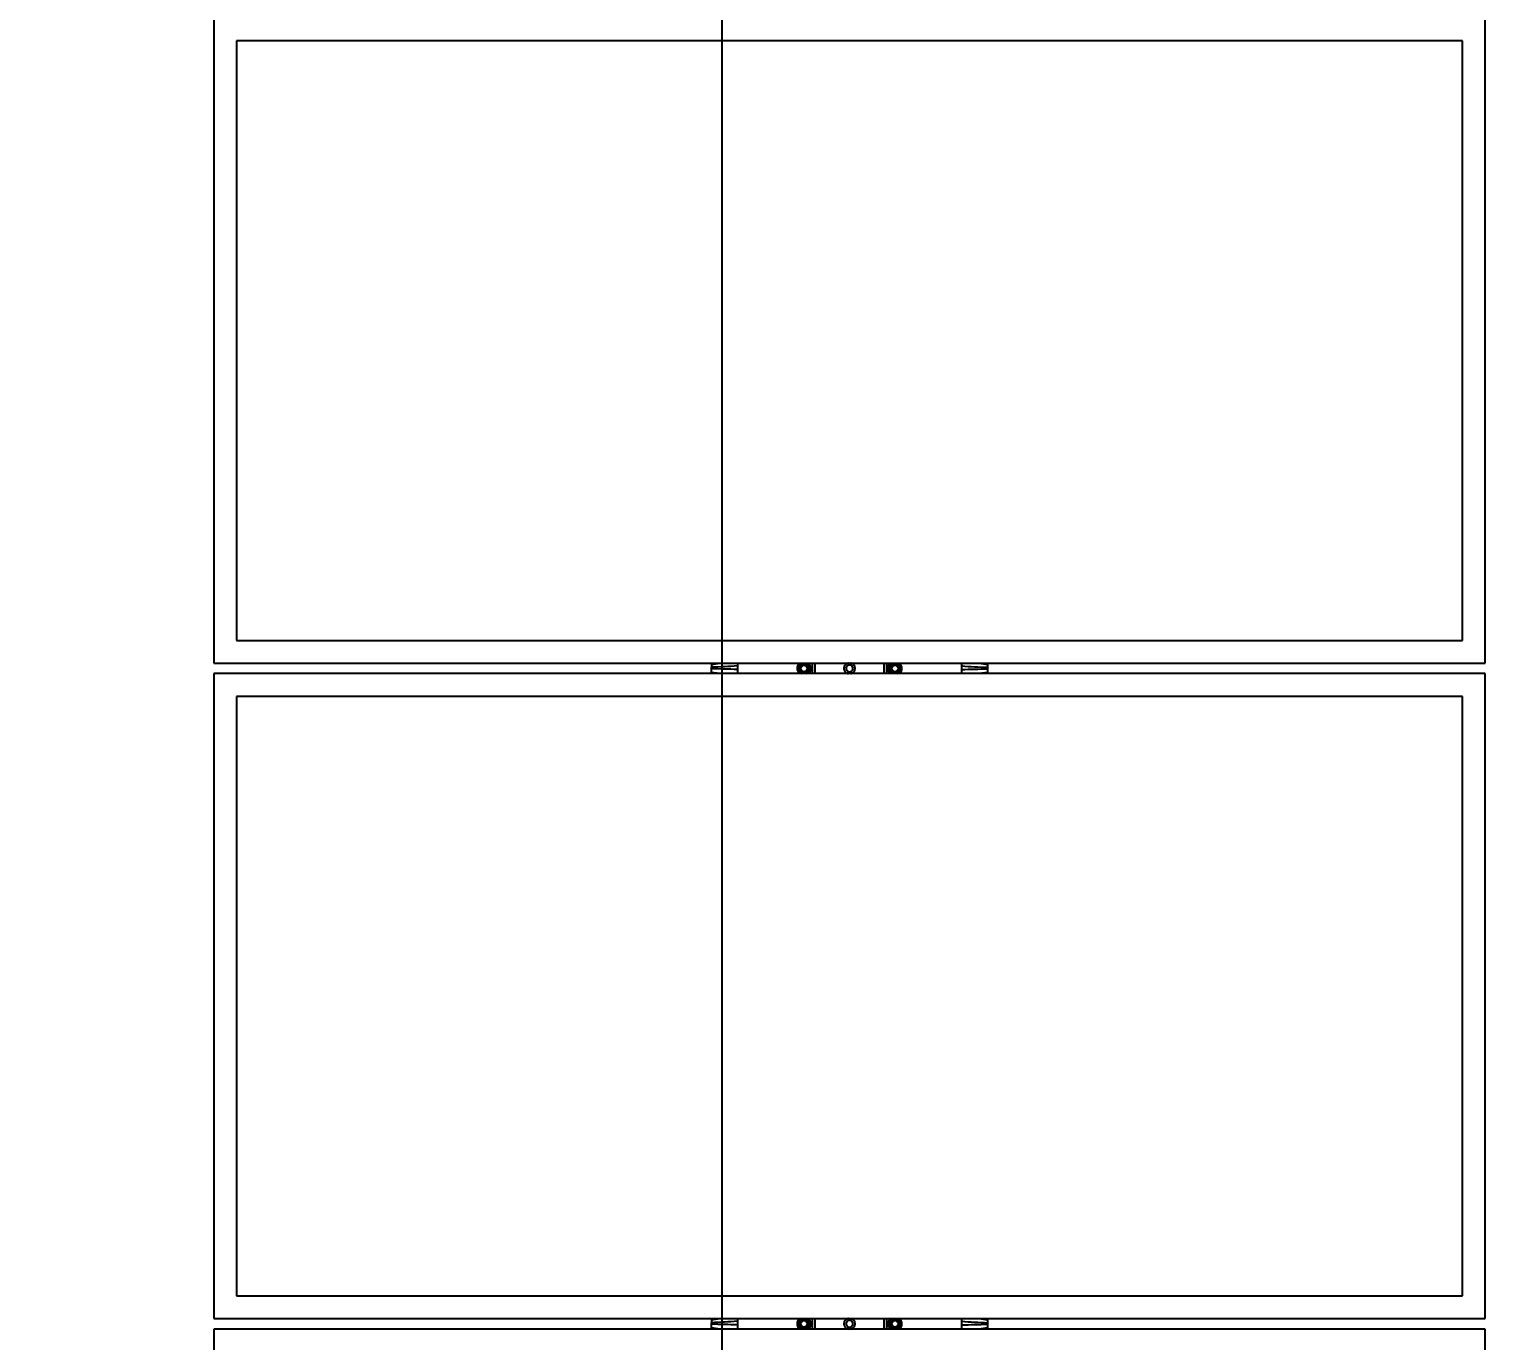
# Model space of a CAD drawing. Header units: feet. Extents: x -21 to 5170, y -254 to 1413.
# Drawn here: x 438.5 to 542.7, y -57.3 to 34.9 of the extents above; entities that cross this region are included whole.
import ezdxf
from ezdxf import colors
from ezdxf.entities.mleader import LeaderData, LeaderLine
from ezdxf.math import Vec2, Vec3

# ---------------------------------------------------------------- set-up
doc = ezdxf.new("R2010")
doc.units = ezdxf.units.FT
doc.header["$MEASUREMENT"] = 0
doc.layers.add('E-ARRY-TABL', color=9, linetype='Continuous')
doc.layers.add('G-NPLT', color=67, linetype='Continuous', plot=False)
doc.styles.add('NEI-A', font='arial.ttf')

msp = doc.modelspace()

# ---------------------------------------------------------------- linework, layer by layer
at = {"layer": 'E-ARRY-TABL'}
for p, q in [((451.43656, 35.73958), (451.43656, -9.67121)), ((540.97639, -9.67121), (540.97639, 35.73958)), ((453.03876, 34.13738), (453.03876, -8.06902)), ((539.37419, 34.13738), (453.03876, 34.13738)), ((539.37419, -8.06902), (539.37419, 34.13738)), ((453.03876, -8.06902), (539.37419, -8.06902)), ((451.43656, -9.67121), (540.97639, -9.67121)), ((451.43656, -10.40365), (451.43656, -55.81444)), ((540.97639, -10.40365), (451.43656, -10.40365)), ((486.47886, -9.75084), (487.06491, -9.67121)), ((487.06564, -10.40365), (486.47886, -10.32402)), ((492.66805, -9.67919), (492.67681, -9.67121)), ((493.04274, -9.67121), (493.17131, -9.74583)), ((493.18062, -9.67121), (493.20658, -9.68505)), ((493.33612, -10.39567), (493.32736, -10.40365)), ((499.07921, -9.67699), (499.08559, -9.67121)), ((499.23234, -10.40365), (499.20405, -10.38845)), ((499.37038, -10.40489), (499.23972, -10.32791)), ((499.74253, -10.39787), (499.73614, -10.40365)), ((505.93409, -10.32402), (505.34731, -10.40365)), ((505.34805, -9.67121), (505.93409, -9.75084)), ((540.97639, -55.81444), (540.97639, -10.40365)), ((539.37419, -12.00584), (453.03876, -12.00584)), ((453.03876, -12.00584), (453.03876, -54.21224)), ((539.37419, -54.21224), (539.37419, -12.00584)), ((453.03876, -54.21224), (539.37419, -54.21224)), ((451.43656, -55.81444), (540.97639, -55.81444)), ((486.47886, -55.89406), (487.06491, -55.81444)), ((492.66805, -55.82241), (492.67681, -55.81444)), ((493.04274, -55.81444), (493.17131, -55.88905)), ((493.18062, -55.81444), (493.20658, -55.82827)), ((499.07921, -55.82021), (499.08559, -55.81444)), ((505.34805, -55.81444), (505.93409, -55.89406)), ((451.43656, -56.54687), (451.43656, -101.95766)), ((540.97639, -56.54687), (451.43656, -56.54687)), ((487.06564, -56.54687), (486.47886, -56.46724)), ((493.33612, -56.53889), (493.32736, -56.54687)), ((499.23234, -56.54687), (499.20405, -56.53167)), ((499.36827, -56.54687), (499.23972, -56.47113)), ((499.74253, -56.5411), (499.73614, -56.54687)), ((505.93409, -56.46724), (505.34731, -56.54687)), ((540.97639, -101.95766), (540.97639, -56.54687))]:
    msp.add_line(p, q, dxfattribs=at)
for centre, radius in [((493.00209, -10.03743), 0.33715), ((493.00209, -10.03743), 0.24051), ((493.00209, -10.03743), 0.22889), ((499.41087, -10.03743), 0.33715), ((499.41087, -10.03743), 0.24051), ((499.41087, -10.03743), 0.22889), ((493.00209, -56.18065), 0.33715), ((493.00209, -56.18065), 0.24051), ((493.00209, -56.18065), 0.22889), ((499.41087, -56.18065), 0.33715), ((499.41087, -56.18065), 0.24051), ((499.41087, -56.18065), 0.22889)]:
    msp.add_circle(centre, radius, dxfattribs=at)
for centre, radius, start, end in [((493.00209, -10.03743), 0.48981, 132.9975613, 228.3883683), ((493.00209, -10.03743), 0.40742, 115.9892336, 244.0107664), ((493.00209, -10.03743), 0.40742, 295.9892336, 59.8725613), ((493.00209, -10.03743), 0.48981, 312.9975613, 48.3883881), ((499.41087, -10.03743), 0.48981, 132.6184959, 228.3883683), ((499.41087, -10.03743), 0.40742, 115.9892336, 239.4934959), ((499.41087, -10.03743), 0.40742, 295.9892336, 64.0107664), ((499.41087, -10.03743), 0.48981, 312.6184959, 48.3883881), ((493.00209, -56.18065), 0.48981, 132.9975613, 228.3883683), ((493.00209, -56.18065), 0.40742, 115.9892336, 244.0107664), ((493.00209, -56.18065), 0.40742, 295.9892336, 59.8725613), ((493.00209, -56.18065), 0.48981, 312.9975613, 48.3883881), ((499.41087, -56.18065), 0.48981, 132.6184959, 228.3883683), ((499.41087, -56.18065), 0.40742, 115.9892336, 239.4934959), ((499.41087, -56.18065), 0.40742, 295.9892336, 64.0107664), ((499.41087, -56.18065), 0.48981, 312.6184959, 48.3883881)]:
    msp.add_arc(centre, radius, start, end, dxfattribs=at)
for points, knots in [([(486.47886, -9.67121), (486.47886, -9.67968), (486.47886, -9.72136), (486.47886, -9.73777), (486.47886, -9.75084)], [0, 0, 0, 0, 0.203251759, 1, 1, 1, 1]), ([(486.47886, -9.75084), (486.47886, -9.76577), (486.47886, -9.79394), (486.47886, -9.82592), (486.47886, -9.85216), (486.47886, -9.89561), (486.47886, -9.93452), (486.47886, -9.95685), (486.47886, -9.9592)], [0, 0, 0, 0, 0.336781761, 0.635414469, 0.762435252, 0.874639399, 0.986817621, 1, 1, 1, 1]), ([(488.31681, -9.8619), (488.01073, -9.88227), (487.39861, -9.92302), (486.78543, -9.94714), (486.47886, -9.9592)], [0, 0, 0, 0, 0.500050032, 1, 1, 1, 1]), ([(486.47886, -10.06723), (486.47886, -10.064), (486.47886, -10.05945), (486.47886, -10.05223), (486.47886, -10.04776), (486.47886, -10.04414), (486.47886, -10.04269), (486.47886, -10.0398), (486.47886, -10.03503), (486.47886, -10.02838), (486.47886, -10.01981), (486.47886, -10.00624), (486.47886, -9.98572), (486.47886, -9.9689), (486.47886, -9.9592)], [0, 0, 0, 0, 0.088792677, 0.125266565, 0.198196576, 0.211434953, 0.224673296, 0.237911626, 0.290864967, 0.355531486, 0.42020743, 0.526263413, 0.726625991, 1, 1, 1, 1]), ([(488.31659, -10.11587), (488.01043, -10.10513), (487.39814, -10.08366), (486.78527, -10.07271), (486.47886, -10.06723)], [0, 0, 0, 0, 0.500036901, 1, 1, 1, 1]), ([(486.47886, -10.32402), (486.47886, -10.31897), (486.47886, -10.28947), (486.47886, -10.26297), (486.47886, -10.21728), (486.47886, -10.17535), (486.47886, -10.12413), (486.47886, -10.08637), (486.47886, -10.06723)], [0, 0, 0, 0, 0.104408076, 0.610092505, 0.713229006, 0.816381409, 0.906958044, 1, 1, 1, 1]), ([(486.47886, -10.32402), (486.47886, -10.33774), (486.47886, -10.35428), (486.47886, -10.39645), (486.47886, -10.40365)], [0, 0, 0, 0, 0.829245833, 1, 1, 1, 1]), ([(488.31659, -10.11587), (488.3167, -10.14441), (488.31693, -10.20581), (488.31664, -10.29166), (488.31589, -10.36211), (488.31504, -10.39122), (488.31468, -10.40365)], [0, 0, 0, 0, 0.237682332, 0.511297981, 0.791460281, 1, 1, 1, 1]), ([(488.31469, -9.67121), (488.31504, -9.68371), (488.31584, -9.712), (488.31661, -9.77725), (488.31674, -9.8338), (488.31681, -9.8619)], [0, 0, 0, 0, 0.284877006, 0.644722971, 1, 1, 1, 1]), ([(488.31681, -9.8619), (488.31673, -9.90121), (488.31664, -9.94821), (488.31635, -10.00359), (488.3163, -10.0285), (488.31629, -10.04957), (488.31636, -10.06484), (488.31636, -10.07581), (488.31645, -10.09182), (488.31654, -10.10678), (488.31659, -10.11587)], [0, 0, 0, 0, 0.473900563, 0.566584192, 0.646097342, 0.765289978, 0.812851893, 0.824688911, 0.893504587, 1, 1, 1, 1]), ([(492.66451, -10.23133), (492.66458, -10.19972), (492.66472, -10.13591), (492.66487, -10.06996), (492.66494, -10.03668)], [0, 0, 0, 0, 0.495457963, 1, 1, 1, 1]), ([(492.83286, -10.32903), (492.78871, -10.30341), (492.7317, -10.27033), (492.67687, -10.2385), (492.66451, -10.23133)], [0, 0, 0, 0, 0.774619327, 1, 1, 1, 1]), ([(492.66494, -10.03668), (492.66495, -10.03206), (492.6651, -9.96633), (492.66524, -9.90192), (492.66537, -9.84203)], [0, 0, 0, 0, 0.070220322, 1, 1, 1, 1]), ([(492.66537, -9.84203), (492.69278, -9.82628), (492.74811, -9.7945), (492.80531, -9.76165), (492.83416, -9.74508)], [0, 0, 0, 0, 0.495457963, 1, 1, 1, 1]), ([(492.96144, -10.40365), (492.93258, -10.3869), (492.89021, -10.36231), (492.84673, -10.33708), (492.83286, -10.32903)], [0, 0, 0, 0, 0.681174188, 1, 1, 1, 1]), ([(492.83416, -9.74508), (492.83817, -9.74278), (492.88158, -9.71784), (492.92413, -9.6934), (492.96276, -9.67121)], [0, 0, 0, 0, 0.09219659, 1, 1, 1, 1]), ([(493.17001, -10.32978), (493.16601, -10.33208), (493.12259, -10.35702), (493.08004, -10.38146), (493.04142, -10.40365)], [0, 0, 0, 0, 0.09219659, 1, 1, 1, 1]), ([(493.3388, -10.23283), (493.31139, -10.24858), (493.25606, -10.28036), (493.19887, -10.31321), (493.17001, -10.32978)], [0, 0, 0, 0, 0.495457963, 1, 1, 1, 1]), ([(493.17131, -9.74583), (493.18516, -9.75387), (493.24214, -9.78693), (493.29765, -9.81915), (493.33967, -9.84353)], [0, 0, 0, 0, 0.243165711, 1, 1, 1, 1]), ([(493.33923, -10.03818), (493.33922, -10.04279), (493.33908, -10.10853), (493.33893, -10.17294), (493.3388, -10.23283)], [0, 0, 0, 0, 0.070220322, 1, 1, 1, 1]), ([(493.33967, -9.84353), (493.3396, -9.87514), (493.33945, -9.93894), (493.33931, -10.0049), (493.33923, -10.03818)], [0, 0, 0, 0, 0.495457963, 1, 1, 1, 1]), ([(493.56953, -9.67121), (493.56975, -9.69977), (493.5716, -9.9439), (493.57027, -10.18805), (493.5691, -10.40365)], [0, 0, 0, 0, 0.116959652, 1, 1, 1, 1]), ([(493.7978, -10.40365), (493.79862, -10.18758), (493.79954, -9.94343), (493.79807, -9.6993), (493.7979, -9.67121)], [0, 0, 0, 0, 0.88496735, 1, 1, 1, 1]), ([(496.13535, -9.67121), (496.11578, -9.67346), (496.05271, -9.68068), (495.95766, -9.73606), (495.86635, -9.82942), (495.81334, -9.94936), (495.80502, -10.07868), (495.84196, -10.20317), (495.91979, -10.3074), (496.01958, -10.37991), (496.09556, -10.39647), (496.12849, -10.40365)], [0, 0, 0, 0, 0.055467135, 0.178740105, 0.301068238, 0.422074784, 0.541486052, 0.660550552, 0.781493861, 0.905315943, 1, 1, 1, 1]), ([(496.4382, -9.9852), (496.44155, -10.01166), (496.44724, -10.05646), (496.42984, -10.12678), (496.3944, -10.1901), (496.33358, -10.24336), (496.25877, -10.27374), (496.17772, -10.2778), (496.09973, -10.25472), (496.03404, -10.20728), (495.98781, -10.14113), (495.96582, -10.0633), (495.97073, -9.98231), (495.99184, -9.93225), (496.02041, -9.8874), (496.05667, -9.84732), (496.12746, -9.80869), (496.20735, -9.79536), (496.28758, -9.80927), (496.35801, -9.849), (496.41306, -9.90916), (496.42984, -9.9599), (496.4382, -9.9852)], [0, 0, 0, 0, 0.05318276, 0.090051856, 0.143930989, 0.197508132, 0.250693831, 0.303997406, 0.357752004, 0.411588514, 0.465007081, 0.518157859, 0.571608056, 0.625348022, 0.625461196, 0.679189914, 0.732471661, 0.785668797, 0.839276455, 0.893156273, 0.946740624, 1, 1, 1, 1]), ([(496.60016, -10.08015), (496.60085, -10.03775), (496.60224, -9.95265), (496.54818, -9.83277), (496.45881, -9.73847), (496.36256, -9.68144), (496.29774, -9.6737), (496.27686, -9.67121)], [0, 0, 0, 0, 0.218328363, 0.43818827, 0.662256444, 0.89122321, 1, 1, 1, 1]), ([(496.29863, -10.40365), (496.33846, -10.39125), (496.42004, -10.36588), (496.51859, -10.28037), (496.58087, -10.1801), (496.59461, -10.10893), (496.60016, -10.08015)], [0, 0, 0, 0, 0.263744587, 0.540159175, 0.814036973, 1, 1, 1, 1]), ([(498.61501, -9.67121), (498.61433, -9.89053), (498.61358, -10.13468), (498.61485, -10.37881), (498.61498, -10.40365)], [0, 0, 0, 0, 0.898277382, 1, 1, 1, 1]), ([(498.84341, -10.40365), (498.84321, -10.37831), (498.84133, -10.13418), (498.84267, -9.89003), (498.84387, -9.67121)], [0, 0, 0, 0, 0.10376783, 1, 1, 1, 1]), ([(499.07201, -10.22909), (499.07229, -10.19748), (499.07286, -10.13368), (499.07344, -10.06773), (499.07373, -10.03445)], [0, 0, 0, 0, 0.495457963, 1, 1, 1, 1]), ([(499.23972, -10.32791), (499.22592, -10.31977), (499.16917, -10.28634), (499.11387, -10.25375), (499.07201, -10.22909)], [0, 0, 0, 0, 0.243165711, 1, 1, 1, 1]), ([(499.07373, -10.03445), (499.07377, -10.02983), (499.07435, -9.9641), (499.07492, -9.89969), (499.07545, -9.8398)], [0, 0, 0, 0, 0.070220322, 1, 1, 1, 1]), ([(499.07545, -9.8398), (499.10297, -9.82424), (499.15851, -9.79283), (499.21592, -9.76036), (499.24488, -9.74397)], [0, 0, 0, 0, 0.495457963, 1, 1, 1, 1]), ([(499.24488, -9.74397), (499.2489, -9.7417), (499.29233, -9.71713), (499.33489, -9.69306), (499.37352, -9.67121)], [0, 0, 0, 0, 0.092516545, 1, 1, 1, 1]), ([(499.57685, -10.33089), (499.57284, -10.33316), (499.5294, -10.35773), (499.48684, -10.3818), (499.44822, -10.40365)], [0, 0, 0, 0, 0.092516545, 1, 1, 1, 1]), ([(499.45347, -9.67121), (499.48237, -9.68824), (499.52473, -9.7132), (499.56821, -9.73882), (499.58202, -9.74695)], [0, 0, 0, 0, 0.682346465, 1, 1, 1, 1]), ([(499.74628, -10.23505), (499.71877, -10.25062), (499.66323, -10.28203), (499.60582, -10.3145), (499.57685, -10.33089)], [0, 0, 0, 0, 0.495457963, 1, 1, 1, 1]), ([(499.58202, -9.74695), (499.626, -9.77287), (499.68279, -9.80633), (499.73741, -9.83851), (499.74972, -9.84576)], [0, 0, 0, 0, 0.774619327, 1, 1, 1, 1]), ([(499.748, -10.04041), (499.74796, -10.04503), (499.74738, -10.11075), (499.74681, -10.17517), (499.74628, -10.23505)], [0, 0, 0, 0, 0.070220322, 1, 1, 1, 1]), ([(499.74972, -9.84576), (499.74944, -9.87738), (499.74888, -9.94118), (499.7483, -10.00713), (499.748, -10.04041)], [0, 0, 0, 0, 0.495457963, 1, 1, 1, 1]), ([(504.09636, -10.11587), (504.09624, -10.1489), (504.09599, -10.22002), (504.09649, -10.31449), (504.09733, -10.37851), (504.09814, -10.39863), (504.09834, -10.40365)], [0, 0, 0, 0, 0.272878633, 0.587618909, 0.897093641, 1, 1, 1, 1]), ([(504.09835, -9.67121), (504.09815, -9.67624), (504.09735, -9.6964), (504.09645, -9.75965), (504.09625, -9.82762), (504.09614, -9.8619)], [0, 0, 0, 0, 0.141530855, 0.567144679, 1, 1, 1, 1]), ([(504.09614, -9.8619), (504.09622, -9.90121), (504.09632, -9.94821), (504.0966, -10.00359), (504.09665, -10.0285), (504.09666, -10.04957), (504.0966, -10.06484), (504.09659, -10.07581), (504.09651, -10.09182), (504.09642, -10.10678), (504.09636, -10.11587)], [0, 0, 0, 0, 0.473900563, 0.566584192, 0.646097342, 0.765289978, 0.812851893, 0.824688911, 0.893504587, 1, 1, 1, 1]), ([(504.09614, -9.8619), (504.40223, -9.88227), (505.01434, -9.92302), (505.62753, -9.94714), (505.93409, -9.9592)], [0, 0, 0, 0, 0.500050032, 1, 1, 1, 1]), ([(504.09636, -10.11587), (504.40253, -10.10513), (505.01481, -10.08366), (505.62768, -10.07271), (505.93409, -10.06723)], [0, 0, 0, 0, 0.500036901, 1, 1, 1, 1]), ([(505.93409, -9.75084), (505.93409, -9.73712), (505.93409, -9.72058), (505.93409, -9.67841), (505.93409, -9.67121)], [0, 0, 0, 0, 0.829245833, 1, 1, 1, 1]), ([(505.93409, -9.75084), (505.93409, -9.76591), (505.93409, -9.79572), (505.93409, -9.82472), (505.93409, -9.85931), (505.93409, -9.90535), (505.93409, -9.94201), (505.93409, -9.9592)], [0, 0, 0, 0, 0.332265312, 0.657491515, 0.788304514, 0.900705037, 1, 1, 1, 1]), ([(505.93409, -9.9592), (505.93409, -9.97251), (505.93409, -9.99099), (505.93409, -10.01132), (505.93409, -10.01931), (505.93409, -10.02729), (505.93409, -10.0346), (505.93409, -10.04125), (505.93409, -10.04291), (505.93409, -10.04524), (505.93409, -10.04823), (505.93409, -10.05354), (505.93409, -10.05989), (505.93409, -10.06488), (505.93409, -10.06723)], [0, 0, 0, 0, 0.378460386, 0.525059812, 0.561520365, 0.597982148, 0.743875857, 0.762193155, 0.780422606, 0.789537342, 0.825996993, 0.862456604, 0.935401836, 1, 1, 1, 1]), ([(505.93409, -10.06723), (505.93409, -10.08593), (505.93409, -10.12585), (505.93409, -10.1788), (505.93409, -10.22225), (505.93409, -10.2492), (505.93409, -10.28094), (505.93409, -10.30927), (505.93409, -10.32402)], [0, 0, 0, 0, 0.090987099, 0.194222261, 0.297480686, 0.412851507, 0.694273649, 1, 1, 1, 1]), ([(505.93409, -10.40365), (505.93409, -10.39517), (505.93409, -10.3535), (505.93409, -10.33709), (505.93409, -10.32402)], [0, 0, 0, 0, 0.203251759, 1, 1, 1, 1]), ([(486.47886, -55.81444), (486.47886, -55.82291), (486.47886, -55.86459), (486.47886, -55.88099), (486.47886, -55.89406)], [0, 0, 0, 0, 0.203251759, 1, 1, 1, 1]), ([(486.47886, -55.89406), (486.47886, -55.90899), (486.47886, -55.93716), (486.47886, -55.96915), (486.47886, -55.99538), (486.47886, -56.03883), (486.47886, -56.07774), (486.47886, -56.10007), (486.47886, -56.10242)], [0, 0, 0, 0, 0.336781761, 0.635414469, 0.762435252, 0.874639399, 0.986817621, 1, 1, 1, 1]), ([(488.31681, -56.00512), (488.01073, -56.02549), (487.39861, -56.06624), (486.78543, -56.09036), (486.47886, -56.10242)], [0, 0, 0, 0, 0.500050032, 1, 1, 1, 1]), ([(486.47886, -56.21045), (486.47886, -56.20723), (486.47886, -56.20268), (486.47886, -56.19545), (486.47886, -56.19098), (486.47886, -56.18736), (486.47886, -56.18591), (486.47886, -56.18302), (486.47886, -56.17825), (486.47886, -56.17161), (486.47886, -56.16303), (486.47886, -56.14946), (486.47886, -56.12895), (486.47886, -56.11213), (486.47886, -56.10242)], [0, 0, 0, 0, 0.088792677, 0.125266565, 0.198196576, 0.211434953, 0.224673296, 0.237911626, 0.290864967, 0.355531486, 0.42020743, 0.526263413, 0.726625991, 1, 1, 1, 1]), ([(488.31659, -56.25909), (488.01043, -56.24835), (487.39814, -56.22689), (486.78527, -56.21593), (486.47886, -56.21045)], [0, 0, 0, 0, 0.500036901, 1, 1, 1, 1]), ([(486.47886, -56.46724), (486.47886, -56.46219), (486.47886, -56.43269), (486.47886, -56.40619), (486.47886, -56.3605), (486.47886, -56.31858), (486.47886, -56.26735), (486.47886, -56.22959), (486.47886, -56.21045)], [0, 0, 0, 0, 0.104408076, 0.610092505, 0.713229006, 0.816381409, 0.906958044, 1, 1, 1, 1]), ([(488.31659, -56.25909), (488.3167, -56.28763), (488.31693, -56.34903), (488.31664, -56.43488), (488.31589, -56.50534), (488.31504, -56.53445), (488.31468, -56.54687)], [0, 0, 0, 0, 0.237682332, 0.511297981, 0.791460281, 1, 1, 1, 1]), ([(488.31469, -55.81444), (488.31504, -55.82694), (488.31584, -55.85523), (488.31661, -55.92047), (488.31674, -55.97702), (488.31681, -56.00512)], [0, 0, 0, 0, 0.284877006, 0.644722971, 1, 1, 1, 1]), ([(488.31681, -56.00512), (488.31673, -56.04443), (488.31664, -56.09143), (488.31635, -56.14681), (488.3163, -56.17172), (488.31629, -56.19279), (488.31636, -56.20806), (488.31636, -56.21903), (488.31645, -56.23505), (488.31654, -56.25), (488.31659, -56.25909)], [0, 0, 0, 0, 0.473900563, 0.566584192, 0.646097342, 0.765289978, 0.812851893, 0.824688911, 0.893504587, 1, 1, 1, 1]), ([(492.66451, -56.37455), (492.66458, -56.34294), (492.66472, -56.27914), (492.66487, -56.21318), (492.66494, -56.1799)], [0, 0, 0, 0, 0.495457963, 1, 1, 1, 1]), ([(492.66494, -56.1799), (492.66495, -56.17529), (492.6651, -56.10956), (492.66524, -56.04514), (492.66537, -55.98525)], [0, 0, 0, 0, 0.070220322, 1, 1, 1, 1]), ([(492.66537, -55.98525), (492.69278, -55.96951), (492.74811, -55.93773), (492.80531, -55.90487), (492.83416, -55.8883)], [0, 0, 0, 0, 0.495457963, 1, 1, 1, 1]), ([(492.83416, -55.8883), (492.83817, -55.886), (492.88158, -55.86106), (492.92413, -55.83662), (492.96276, -55.81444)], [0, 0, 0, 0, 0.09219659, 1, 1, 1, 1]), ([(493.17131, -55.88905), (493.18516, -55.89709), (493.24214, -55.93015), (493.29765, -55.96237), (493.33967, -55.98675)], [0, 0, 0, 0, 0.243165711, 1, 1, 1, 1]), ([(493.33923, -56.1814), (493.33922, -56.18602), (493.33908, -56.25175), (493.33893, -56.31616), (493.3388, -56.37605)], [0, 0, 0, 0, 0.070220322, 1, 1, 1, 1]), ([(493.33967, -55.98675), (493.3396, -56.01836), (493.33945, -56.08217), (493.33931, -56.14812), (493.33923, -56.1814)], [0, 0, 0, 0, 0.495457963, 1, 1, 1, 1]), ([(493.56953, -55.81444), (493.56975, -55.84299), (493.5716, -56.08712), (493.57027, -56.33127), (493.5691, -56.54687)], [0, 0, 0, 0, 0.116959652, 1, 1, 1, 1]), ([(493.7978, -56.54687), (493.79862, -56.3308), (493.79954, -56.08665), (493.79807, -55.84252), (493.7979, -55.81444)], [0, 0, 0, 0, 0.88496735, 1, 1, 1, 1]), ([(496.13535, -55.81444), (496.11578, -55.81668), (496.05271, -55.8239), (495.95766, -55.87928), (495.86635, -55.97264), (495.81334, -56.09258), (495.80502, -56.22191), (495.84196, -56.34639), (495.91979, -56.45062), (496.01958, -56.52313), (496.09556, -56.53969), (496.12849, -56.54687)], [0, 0, 0, 0, 0.055467135, 0.178740105, 0.301068238, 0.422074784, 0.541486052, 0.660550552, 0.781493861, 0.905315943, 1, 1, 1, 1]), ([(496.4382, -56.12842), (496.44155, -56.15488), (496.44724, -56.19969), (496.42984, -56.27001), (496.3944, -56.33333), (496.33358, -56.38659), (496.25877, -56.41697), (496.17772, -56.42103), (496.09973, -56.39794), (496.03404, -56.3505), (495.98781, -56.28436), (495.96582, -56.20653), (495.97073, -56.12553), (495.99184, -56.07547), (496.02041, -56.03062), (496.05667, -55.99054), (496.12746, -55.95191), (496.20735, -55.93858), (496.28758, -55.95249), (496.35801, -55.99222), (496.41306, -56.05238), (496.42984, -56.10313), (496.4382, -56.12842)], [0, 0, 0, 0, 0.05318276, 0.090051856, 0.143930989, 0.197508132, 0.250693831, 0.303997406, 0.357752004, 0.411588514, 0.465007081, 0.518157859, 0.571608056, 0.625348022, 0.625461196, 0.679189914, 0.732471661, 0.785668797, 0.839276455, 0.893156273, 0.946740624, 1, 1, 1, 1]), ([(496.60016, -56.22337), (496.60085, -56.18097), (496.60224, -56.09588), (496.54818, -55.97599), (496.45881, -55.88169), (496.36256, -55.82466), (496.29774, -55.81693), (496.27686, -55.81444)], [0, 0, 0, 0, 0.218328363, 0.43818827, 0.662256444, 0.89122321, 1, 1, 1, 1]), ([(496.29863, -56.54687), (496.33846, -56.53448), (496.42004, -56.5091), (496.51859, -56.42359), (496.58087, -56.32332), (496.59461, -56.25215), (496.60016, -56.22337)], [0, 0, 0, 0, 0.263744587, 0.540159175, 0.814036973, 1, 1, 1, 1]), ([(498.61501, -55.81444), (498.61433, -56.03375), (498.61358, -56.2779), (498.61485, -56.52203), (498.61498, -56.54687)], [0, 0, 0, 0, 0.898277382, 1, 1, 1, 1]), ([(498.84341, -56.54687), (498.84321, -56.52154), (498.84133, -56.27741), (498.84267, -56.03325), (498.84387, -55.81444)], [0, 0, 0, 0, 0.10376783, 1, 1, 1, 1]), ([(499.07201, -56.37232), (499.07229, -56.34071), (499.07286, -56.2769), (499.07344, -56.21095), (499.07373, -56.17767)], [0, 0, 0, 0, 0.495457963, 1, 1, 1, 1]), ([(499.07373, -56.17767), (499.07377, -56.17306), (499.07435, -56.10733), (499.07492, -56.04292), (499.07545, -55.98303)], [0, 0, 0, 0, 0.070220322, 1, 1, 1, 1]), ([(499.07545, -55.98303), (499.10297, -55.96746), (499.15851, -55.93605), (499.21592, -55.90358), (499.24488, -55.8872)], [0, 0, 0, 0, 0.495457963, 1, 1, 1, 1]), ([(499.24488, -55.8872), (499.2489, -55.88492), (499.29233, -55.86036), (499.33489, -55.83628), (499.37352, -55.81444)], [0, 0, 0, 0, 0.092516545, 1, 1, 1, 1]), ([(499.45347, -55.81444), (499.48237, -55.83147), (499.52473, -55.85643), (499.56821, -55.88204), (499.58202, -55.89018)], [0, 0, 0, 0, 0.682346465, 1, 1, 1, 1]), ([(499.58202, -55.89018), (499.626, -55.91609), (499.68279, -55.94955), (499.73741, -55.98173), (499.74972, -55.98899)], [0, 0, 0, 0, 0.774619327, 1, 1, 1, 1]), ([(499.748, -56.18363), (499.74796, -56.18825), (499.74738, -56.25398), (499.74681, -56.31839), (499.74628, -56.37828)], [0, 0, 0, 0, 0.070220322, 1, 1, 1, 1]), ([(499.74972, -55.98899), (499.74944, -56.0206), (499.74888, -56.0844), (499.7483, -56.15036), (499.748, -56.18363)], [0, 0, 0, 0, 0.495457963, 1, 1, 1, 1]), ([(504.09636, -56.25909), (504.09624, -56.29212), (504.09599, -56.36325), (504.09649, -56.45771), (504.09733, -56.52173), (504.09814, -56.54185), (504.09834, -56.54687)], [0, 0, 0, 0, 0.272878633, 0.587618909, 0.897093641, 1, 1, 1, 1]), ([(504.09835, -55.81444), (504.09815, -55.81947), (504.09735, -55.83962), (504.09645, -55.90288), (504.09625, -55.97085), (504.09614, -56.00512)], [0, 0, 0, 0, 0.141530855, 0.567144679, 1, 1, 1, 1]), ([(504.09614, -56.00512), (504.09622, -56.04443), (504.09632, -56.09143), (504.0966, -56.14681), (504.09665, -56.17172), (504.09666, -56.19279), (504.0966, -56.20806), (504.09659, -56.21903), (504.09651, -56.23505), (504.09642, -56.25), (504.09636, -56.25909)], [0, 0, 0, 0, 0.473900563, 0.566584192, 0.646097342, 0.765289978, 0.812851893, 0.824688911, 0.893504587, 1, 1, 1, 1]), ([(504.09614, -56.00512), (504.40223, -56.02549), (505.01434, -56.06624), (505.62753, -56.09036), (505.93409, -56.10242)], [0, 0, 0, 0, 0.500050032, 1, 1, 1, 1]), ([(504.09636, -56.25909), (504.40253, -56.24835), (505.01481, -56.22689), (505.62768, -56.21593), (505.93409, -56.21045)], [0, 0, 0, 0, 0.500036901, 1, 1, 1, 1]), ([(505.93409, -55.89406), (505.93409, -55.88034), (505.93409, -55.8638), (505.93409, -55.82164), (505.93409, -55.81444)], [0, 0, 0, 0, 0.829245833, 1, 1, 1, 1]), ([(505.93409, -55.89406), (505.93409, -55.90913), (505.93409, -55.93895), (505.93409, -55.96794), (505.93409, -56.00253), (505.93409, -56.04858), (505.93409, -56.08523), (505.93409, -56.10242)], [0, 0, 0, 0, 0.332265312, 0.657491515, 0.788304514, 0.900705037, 1, 1, 1, 1]), ([(505.93409, -56.10242), (505.93409, -56.11574), (505.93409, -56.13421), (505.93409, -56.15454), (505.93409, -56.16253), (505.93409, -56.17051), (505.93409, -56.17782), (505.93409, -56.18447), (505.93409, -56.18614), (505.93409, -56.18846), (505.93409, -56.19145), (505.93409, -56.19677), (505.93409, -56.20311), (505.93409, -56.20811), (505.93409, -56.21045)], [0, 0, 0, 0, 0.378460386, 0.525059812, 0.561520365, 0.597982148, 0.743875857, 0.762193155, 0.780422606, 0.789537342, 0.825996993, 0.862456604, 0.935401836, 1, 1, 1, 1]), ([(505.93409, -56.21045), (505.93409, -56.22916), (505.93409, -56.26908), (505.93409, -56.32202), (505.93409, -56.36547), (505.93409, -56.39243), (505.93409, -56.42416), (505.93409, -56.45249), (505.93409, -56.46724)], [0, 0, 0, 0, 0.090987099, 0.194222261, 0.297480686, 0.412851507, 0.694273649, 1, 1, 1, 1]), ([(486.47886, -56.46724), (486.47886, -56.48096), (486.47886, -56.49751), (486.47886, -56.53967), (486.47886, -56.54687)], [0, 0, 0, 0, 0.829245833, 1, 1, 1, 1]), ([(492.83286, -56.47226), (492.78871, -56.44663), (492.7317, -56.41355), (492.67687, -56.38173), (492.66451, -56.37455)], [0, 0, 0, 0, 0.774619327, 1, 1, 1, 1]), ([(492.96144, -56.54687), (492.93258, -56.53012), (492.89021, -56.50553), (492.84673, -56.4803), (492.83286, -56.47226)], [0, 0, 0, 0, 0.681174188, 1, 1, 1, 1]), ([(493.17001, -56.473), (493.16601, -56.4753), (493.12259, -56.50024), (493.08004, -56.52468), (493.04142, -56.54687)], [0, 0, 0, 0, 0.09219659, 1, 1, 1, 1]), ([(493.3388, -56.37605), (493.31139, -56.3918), (493.25606, -56.42358), (493.19887, -56.45643), (493.17001, -56.473)], [0, 0, 0, 0, 0.495457963, 1, 1, 1, 1]), ([(499.23972, -56.47113), (499.22592, -56.463), (499.16917, -56.42956), (499.11387, -56.39698), (499.07201, -56.37232)], [0, 0, 0, 0, 0.243165711, 1, 1, 1, 1]), ([(499.57685, -56.47411), (499.57284, -56.47638), (499.5294, -56.50095), (499.48684, -56.52502), (499.44822, -56.54687)], [0, 0, 0, 0, 0.092516545, 1, 1, 1, 1]), ([(499.74628, -56.37828), (499.71877, -56.39384), (499.66323, -56.42525), (499.60582, -56.45773), (499.57685, -56.47411)], [0, 0, 0, 0, 0.495457963, 1, 1, 1, 1]), ([(505.93409, -56.54687), (505.93409, -56.5384), (505.93409, -56.49672), (505.93409, -56.48031), (505.93409, -56.46724)], [0, 0, 0, 0, 0.203251759, 1, 1, 1, 1])]:
    msp.add_open_spline(points, degree=3, knots=knots, dxfattribs=at)
at = {"layer": 'G-NPLT'}
msp.add_lwpolyline([(487.24383, 315.58045), (1135.42565, 315.58045), (1135.42565, -144.6313), (487.24383, -144.6313)], close=True, dxfattribs=at)

# ---------------------------------------------------------------- next in the draw order: leaders
ml = msp.add_multileader_mtext('Standard', dxfattribs=at)
ml.set_content('\\A1;NEXTRACKER', color=256, style='NEI-A')
ml.set_leader_properties()
ml.build(insert=Vec2(0, 0))
ml.multileader.update_dxf_attribs({"dogleg_length": 0.89968, "arrow_head_size": 64.60241})
ctx = ml.context
ctx.base_point, ctx.char_height, ctx.arrow_head_size, ctx.landing_gap_size, ctx.plane_origin = Vec3(548.11818, -201.63335), 43.068273, 64.60241, 33.07065, Vec3(16248.8215, -11812.68326)
notes = []
notes.append((ctx, [(0, (0, 0, 0), (0, 0), (1, 0), 1, [])]))
ctx.mtext.insert, ctx.mtext.width, ctx.mtext.flow_direction = Vec3(581.18883, -179.73199), 410.8719117, 5
ctx.mtext.has_bg_fill, ctx.mtext.bg_color, ctx.mtext.bg_scale_factor, ctx.mtext.bg_transparency, ctx.mtext.use_window_bg_color = 1, -1073741824, 1.5, 0, 1
for ctx, leaders in notes:
    for number, flags, end, landing, length, lines in leaders:
        leader = LeaderData()
        leader.index, (leader.has_last_leader_line, leader.has_dogleg_vector, leader.attachment_direction) = number, flags
        leader.last_leader_point, leader.dogleg_vector, leader.dogleg_length = Vec3(end), Vec3(landing), length
        for number, points, colour, breaks in lines:
            line = LeaderLine()
            line.index, line.vertices, line.color, line.breaks = number, Vec3.list(points), colors.encode_raw_color(colour), breaks
            leader.lines.append(line)
        ctx.leaders.append(leader)

# ---------------------------------------------------------------- next in the draw order: leaders
ml = msp.add_multileader_mtext('Standard', dxfattribs=at)
ml.set_content('\\A1;ATI', color=256, style='NEI-A')
ml.set_leader_properties()
ml.build(insert=Vec2(0, 0))
ml.multileader.update_dxf_attribs({"dogleg_length": 0.89968, "arrow_head_size": 64.60241})
ctx = ml.context
ctx.base_point, ctx.char_height, ctx.arrow_head_size, ctx.landing_gap_size, ctx.plane_origin = Vec3(2046.95625, -210.91911), 43.068273, 64.60241, 33.07065, Vec3(17655.77939, -11807.0407)
notes = []
notes.append((ctx, [(0, (0, 0, 0), (0, 0), (1, 0), 1, [])]))
ctx.mtext.insert, ctx.mtext.width, ctx.mtext.flow_direction = Vec3(2080.0269, -189.38498), 97.1085959, 5
ctx.mtext.has_bg_fill, ctx.mtext.bg_color, ctx.mtext.bg_scale_factor, ctx.mtext.bg_transparency, ctx.mtext.use_window_bg_color = 1, -1073741824, 1.5, 0, 1
for ctx, leaders in notes:
    for number, flags, end, landing, length, lines in leaders:
        leader = LeaderData()
        leader.index, (leader.has_last_leader_line, leader.has_dogleg_vector, leader.attachment_direction) = number, flags
        leader.last_leader_point, leader.dogleg_vector, leader.dogleg_length = Vec3(end), Vec3(landing), length
        for number, points, colour, breaks in lines:
            line = LeaderLine()
            line.index, line.vertices, line.color, line.breaks = number, Vec3.list(points), colors.encode_raw_color(colour), breaks
            leader.lines.append(line)
        ctx.leaders.append(leader)

# ---------------------------------------------------------------- next in the draw order: leaders
ml = msp.add_multileader_mtext('Standard', dxfattribs=at)
ml.set_content('\\A1;GAMECHANGE', color=256, style='NEI-A')
ml.set_leader_properties()
ml.build(insert=Vec2(0, 0))
ml.multileader.update_dxf_attribs({"dogleg_length": 0.89968, "arrow_head_size": 64.60241})
ctx = ml.context
ctx.base_point, ctx.char_height, ctx.arrow_head_size, ctx.landing_gap_size, ctx.plane_origin = Vec3(3193.50933, -201.22638), 43.068273, 64.60241, 33.07065, Vec3(19000.63376, -11807.0407)
notes = []
notes.append((ctx, [(0, (0, 0, 0), (0, 0), (1, 0), 1, [])]))
ctx.mtext.insert, ctx.mtext.width, ctx.mtext.flow_direction = Vec3(3226.57997, -179.32502), 410.8719117, 5
ctx.mtext.has_bg_fill, ctx.mtext.bg_color, ctx.mtext.bg_scale_factor, ctx.mtext.bg_transparency, ctx.mtext.use_window_bg_color = 1, -1073741824, 1.5, 0, 1
for ctx, leaders in notes:
    for number, flags, end, landing, length, lines in leaders:
        leader = LeaderData()
        leader.index, (leader.has_last_leader_line, leader.has_dogleg_vector, leader.attachment_direction) = number, flags
        leader.last_leader_point, leader.dogleg_vector, leader.dogleg_length = Vec3(end), Vec3(landing), length
        for number, points, colour, breaks in lines:
            line = LeaderLine()
            line.index, line.vertices, line.color, line.breaks = number, Vec3.list(points), colors.encode_raw_color(colour), breaks
            leader.lines.append(line)
        ctx.leaders.append(leader)

# ---------------------------------------------------------------- next in the draw order: leaders
ml = msp.add_multileader_mtext('Standard', dxfattribs=at)
ml.set_content('\\A1;FTC', color=256, style='NEI-A')
ml.set_leader_properties()
ml.build(insert=Vec2(0, 0))
ml.multileader.update_dxf_attribs({"dogleg_length": 0.89968, "arrow_head_size": 64.60241})
ctx = ml.context
ctx.base_point, ctx.char_height, ctx.arrow_head_size, ctx.landing_gap_size, ctx.plane_origin = Vec3(4694.02381, -210.43336), 43.068273, 64.60241, 33.07065, Vec3(20345.48813, -11807.0407)
notes = []
notes.append((ctx, [(0, (0, 0, 0), (0, 0), (1, 0), 1, [])]))
ctx.mtext.insert, ctx.mtext.width, ctx.mtext.flow_direction = Vec3(4727.09445, -188.532), 126.6975761, 5
ctx.mtext.has_bg_fill, ctx.mtext.bg_color, ctx.mtext.bg_scale_factor, ctx.mtext.bg_transparency, ctx.mtext.use_window_bg_color = 1, -1073741824, 1.5, 0, 1
for ctx, leaders in notes:
    for number, flags, end, landing, length, lines in leaders:
        leader = LeaderData()
        leader.index, (leader.has_last_leader_line, leader.has_dogleg_vector, leader.attachment_direction) = number, flags
        leader.last_leader_point, leader.dogleg_vector, leader.dogleg_length = Vec3(end), Vec3(landing), length
        for number, points, colour, breaks in lines:
            line = LeaderLine()
            line.index, line.vertices, line.color, line.breaks = number, Vec3.list(points), colors.encode_raw_color(colour), breaks
            leader.lines.append(line)
        ctx.leaders.append(leader)

doc.saveas('drawing.dxf')
